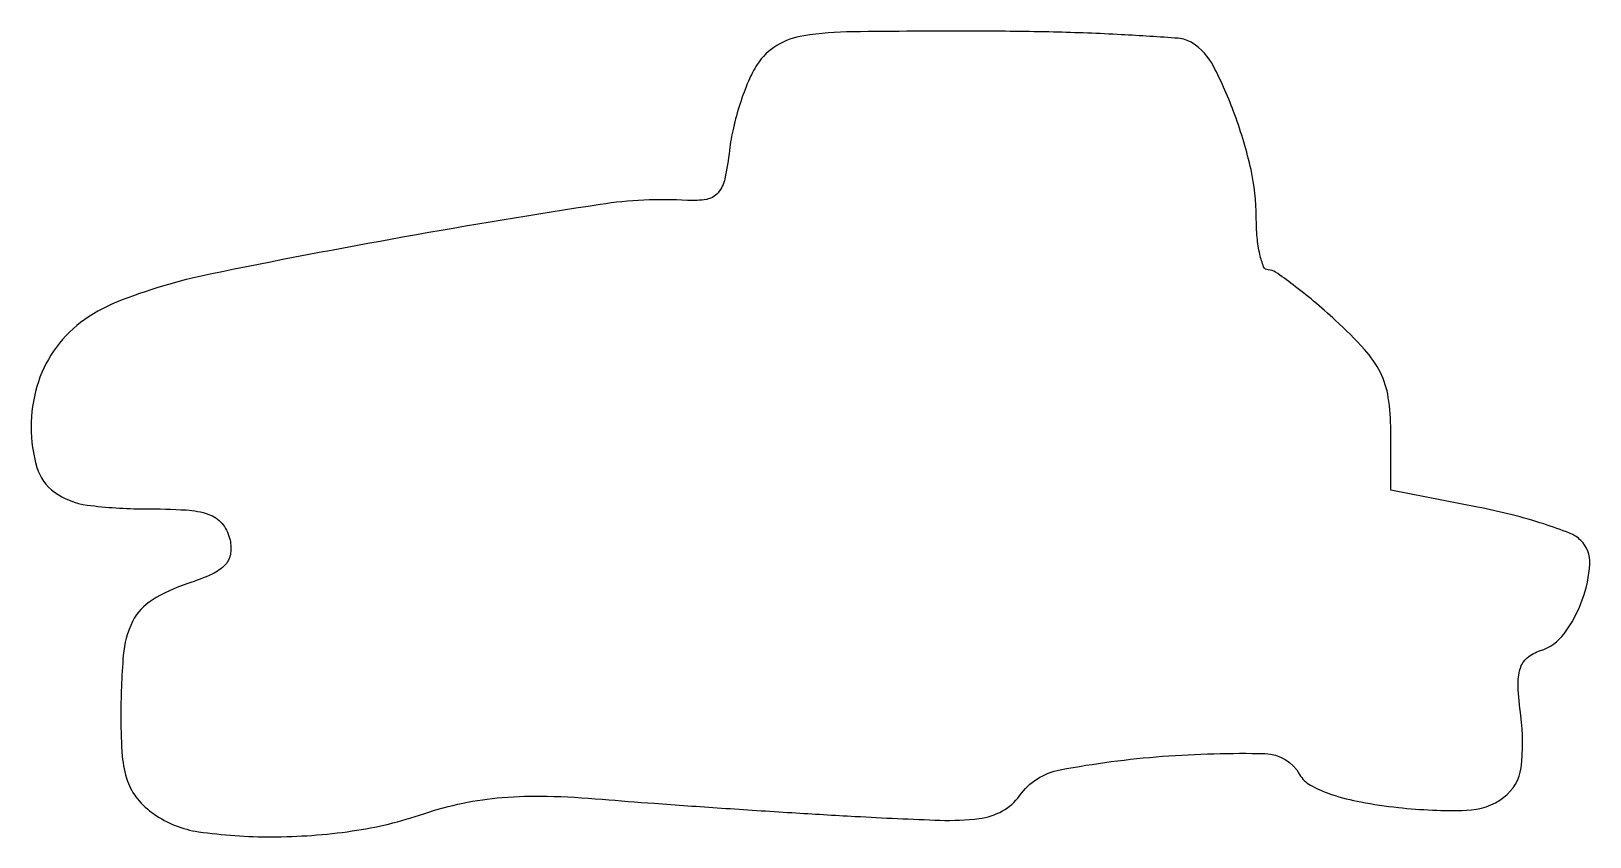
# Model space of a CAD drawing. Extents: x 0 to 104, y 0 to 54.
import ezdxf

# ---------------------------------------------------------------- set-up
doc = ezdxf.new("R2010")
doc.units = 0

msp = doc.modelspace()

# ---------------------------------------------------------------- linework, layer by layer
msp.add_lwpolyline([(48.592508, 51.75, 0.044005), (48.006046, 50.638843, 0.021401), (47.447948, 49.132812, 0.02104), (46.997343, 47.504767, 0.028436), (46.737355, 46, -0.023369), (46.42903, 44.101029, -0.12349), (45.970673, 43.160399, -0.175579), (45.211861, 42.721871, -0.059344), (43.9179, 42.646921, 0.053353), (38.091629, 42.379216, 0.005972), (24.981016, 40.203329, 0.006495), (11.969708, 37.709112, 0.044221), (5.710173, 35.835926, 0.068822), (3.307684, 34.471234, 0.07953), (1.499141, 32.561007, 0.079883), (0.382806, 30.189206, 0.070236), (0, 27.477494, 0.071381), (0.38822, 24.771991, 0.16657), (1.553864, 23.122362, 0.124562), (3.75557, 22.24886, 0.032473), (7.583369, 22, -0.013407), (10.374739, 21.925139, -0.069454), (11.885736, 21.630925, -0.133989), (12.759493, 21.036505, -0.113292), (13.278518, 20.042948, -0.093697), (13.348298, 19.032225, -0.157313), (12.996811, 18.265797, -0.101633), (12.11968, 17.631399, -0.026212), (10.483577, 16.99458, 0.058426), (8.092433, 15.88201, 0.140225), (6.786566, 14.451702, 0.096404), (6.162016, 12.187135, 0.019225), (6, 7.974917, 0.019562), (6.099823, 5.424496, 0.063866), (6.444343, 3.774134, 0.089424), (7.115132, 2.579782, 0.067522), (8.222506, 1.556704, 0.1179), (11.205102, 0.378211, 0.035778), (16.089355, 0.035493, 0.03552), (21.480898, 0.42697, 0.046259), (26.290427, 1.583291, -0.030717), (28.881085, 2.291866, -0.03111), (31.528078, 2.673981, -0.026801), (34.528627, 2.756755, -0.014495), (38.218566, 2.553614, 0.00278), (41.691454, 2.280693, 0.001297), (46.19527, 1.963681, 0.001285), (50.922405, 1.65547, 0.001798), (55.148309, 1.406095, 0.005051), (60.827158, 1.148979, 0.039918), (63.456598, 1.266465, 0.094166), (65.00897, 1.767542, 0.114259), (66.148309, 2.782108, -0.195265), (68.881084, 4.531375, -0.026797), (75.724521, 5.426968, -0.024988), (82.589225, 5.609484, -0.265274), (84.896726, 4.220056, 0.140209), (85.624919, 3.496811, 0.044848), (87.035569, 2.877393, 0.035322), (88.999291, 2.36864, 0.018316), (91.507012, 1.999228, 0.034529), (96.072661, 1.813767, 0.154866), (98.567307, 2.684228, 0.203108), (99.719898, 4.664895, 0.064988), (99.70759, 8.14341, -0.01975), (99.520708, 10.129099, -0.086679), (99.659508, 11.294112, -0.146159), (100.138229, 12.021986, -0.098172), (101.016359, 12.505192, 0.1578), (102.5981, 13.635246, 0.071492), (103.820409, 15.901202, 0.074162), (104.319577, 18.315383, 0.213466), (103.723392, 19.876608, 0.103391), (102.972797, 20.367675, 0.014959), (101.241532, 20.986686, 0.016418), (99.119936, 21.598221, 0.013387), (96.813663, 22.116442), (91, 23.26021), (91, 27.245235, 0.037874), (90.831587, 29.465393, 0.078501), (90.305819, 31.117521, 0.068197), (89.242314, 32.668823, 0.023024), (87.304583, 34.61513, 0.010076), (85.830402, 35.911778, 0.014091), (84.458348, 37.005694, 0.010387), (83.28546, 37.850363, 0.151993), (82.804583, 38, -0.307556), (82.492233, 38.212202, -0.038352), (82.236346, 39.03756, -0.034533), (82.058174, 40.17836, -0.021476), (82, 41.532119, 0.05557), (81.64565, 44.710566, 0.032561), (80.559988, 48.386854, 0.030828), (79.126745, 51.649692, 0.133065), (77.711213, 53.199642, 0.124204), (76.780133, 53.507135, 0.004379), (72.970378, 53.747764, 0.007882), (68.428952, 53.922946, 0.005408), (63.273053, 53.984687, 0.00307), (54.978709, 53.943367, 0.034999), (51.717778, 53.678353, 0.098224), (49.905769, 53.023313, 0.114118)], format="xyb", close=True)

doc.saveas('drawing.dxf')
